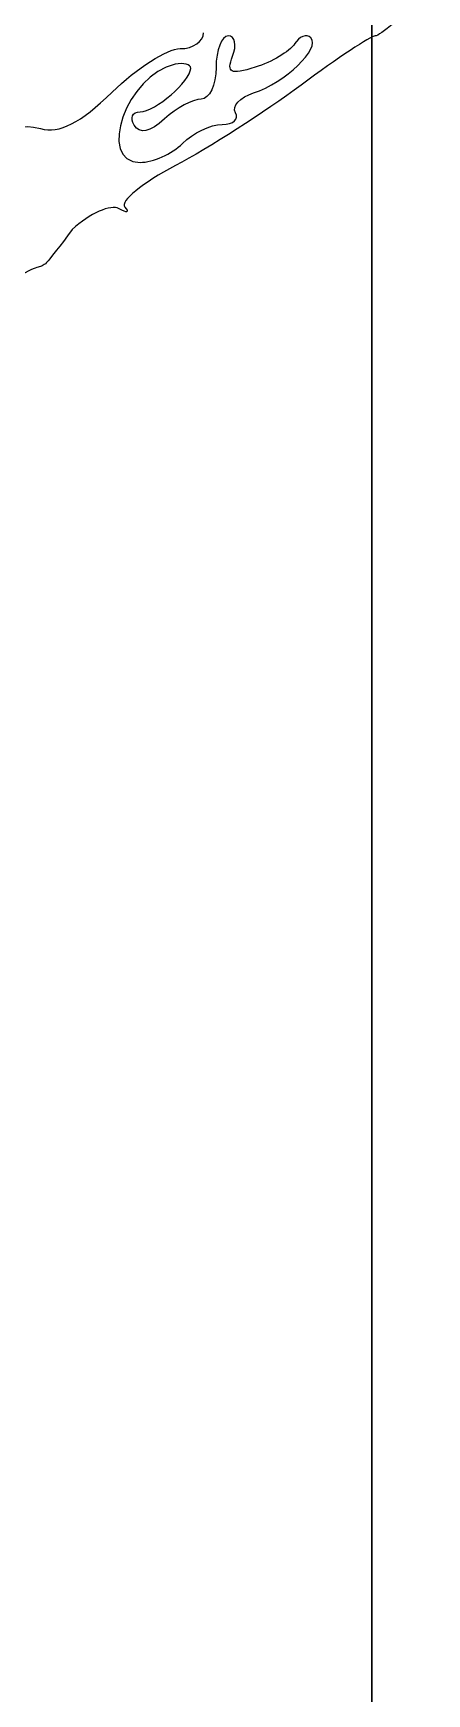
# Model space of a CAD drawing. Extents: x 100 to 384, y 603 to 745.
# Drawn here: x 237.04 to 242.62, y 674.32 to 697.87 of the extents above; entities that cross this region are included whole.
import ezdxf

# ---------------------------------------------------------------- set-up
doc = ezdxf.new("R2010")
doc.units = 0
doc.layers.add('Layer_1', color=7, linetype='CONTINUOUS')

msp = doc.modelspace()

# ---------------------------------------------------------------- linework, layer by layer
at = {"layer": 'Layer_1', "color": 7}
for points in [[(241.84093, 728.086572), (241.84093, 619.746554)], [(241.84093, 619.746554), (241.84093, 728.086572)], [(240.744263, 697.717641), (240.743554, 697.71725)]]:
    msp.add_lwpolyline(points, dxfattribs=at)
for points in [[(242.620685, 698.447537), (242.281945, 698.108947), (241.953126, 697.831903), (241.889601, 697.831903)], [(239.125198, 697.651172), (239.307466, 697.651172), (239.456682, 697.752709), (239.456682, 697.876639)], [(239.80659, 697.832952), (239.711063, 697.832952), (239.632826, 697.63087), (239.632826, 697.384106)], [(239.867819, 697.542911), (239.927913, 697.702331), (239.901267, 697.832952), (239.80659, 697.832952)], [(240.165797, 697.02412), (240.610921, 697.165285), (241.122461, 697.658102), (240.976137, 697.804495)], [(240.976137, 697.804495), (240.917743, 697.863937), (240.812294, 697.825755), (240.744263, 697.717641)], [(241.889601, 697.831903), (241.827523, 697.831903), (241.353513, 697.518241), (240.839308, 697.134852)], [(238.1583, 697.034203), (238.507812, 697.373546), (238.942817, 697.651172), (239.125198, 697.651172)], [(240.743554, 697.71725), (240.675806, 697.6101), (240.424628, 697.461537), (240.18751, 697.387544)], [(239.051781, 697.429154), (238.371778, 697.290426), (237.926086, 696.037748), (238.556738, 696.037748)], [(238.556993, 696.755829), (238.768174, 696.755829), (239.272883, 697.19074), (239.272883, 697.371384)], [(239.272883, 697.371384), (239.272883, 697.427878), (239.173104, 697.453843), (239.051781, 697.429154)], [(239.632826, 697.384106), (239.632826, 697.137151), (239.538149, 696.935262), (239.421645, 696.935262)], [(240.18751, 697.387544), (239.835475, 697.27756), (239.776883, 697.306105), (239.867819, 697.542911)], [(240.839308, 697.134852), (240.325104, 696.751469), (239.522644, 696.237795), (239.056004, 695.993352)], [(237.143356, 696.516537), (237.415198, 696.4455), (237.703226, 696.59225), (238.1583, 697.034203)], [(239.421645, 696.935262), (239.305141, 696.935262), (239.071737, 696.808865), (238.900949, 696.654264)], [(239.908411, 696.743036), (239.853135, 696.834737), (239.966804, 696.961191), (240.165797, 697.02412)], [(238.472237, 696.564547), (238.408174, 696.669571), (238.443891, 696.755829), (238.556993, 696.755829)], [(238.900949, 696.654264), (238.694304, 696.467999), (238.550587, 696.437668), (238.472237, 696.564547)], [(239.718489, 696.576331), (239.878647, 696.576331), (239.96397, 696.651392), (239.908411, 696.743036)], [(236.763626, 696.268108), (236.763626, 696.53363), (236.852918, 696.59231), (237.143356, 696.516537)], [(239.156464, 696.307039), (239.303582, 696.455263), (239.557482, 696.576331), (239.718489, 696.576331)], [(238.556738, 696.037748), (238.738439, 696.037748), (239.008382, 696.159043), (239.156464, 696.307039)], [(239.056004, 695.993352), (238.589422, 695.748892), (238.2663, 695.484085), (238.337932, 695.404871)], [(238.256861, 695.381627), (238.13894, 695.448524), (237.841756, 695.314814), (237.593554, 695.084936)], [(238.337932, 695.404871), (238.408515, 695.325643), (238.373649, 695.31558), (238.256861, 695.381627)], [(237.593554, 695.084936), (236.832508, 694.076318), (237.593554, 695.084936), (236.142159, 693.893231)]]:
    msp.add_open_spline(points, degree=3, dxfattribs=at)

doc.saveas('drawing.dxf')
